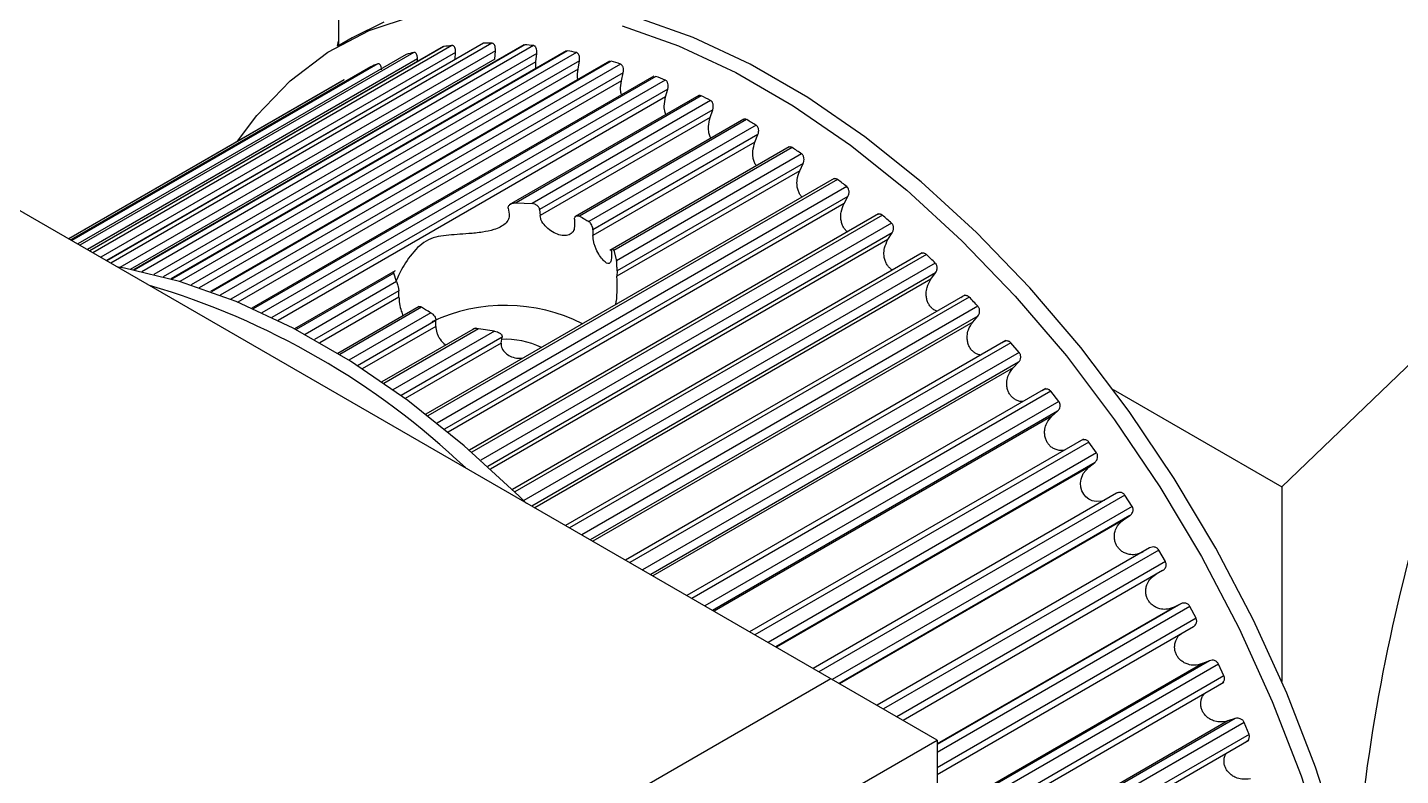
# Model space of a CAD drawing. Header units: millimetres. Extents: x -689 to -21, y -695 to 123.
# Drawn here: x -309.3 to -245.5, y -0.9 to 33.9 of the extents above; entities that cross this region are included whole.
import ezdxf

# ---------------------------------------------------------------- set-up
doc = ezdxf.new("R2010")
doc.units = ezdxf.units.MM

msp = doc.modelspace()

# ---------------------------------------------------------------- linework, layer by layer
at = {"color": 7, "linetype": 'Continuous', "lineweight": 25}
for p, q in [((-250.987, 12.516), (-222.637, 39.703)), ((-294.827, 37.825), (-294.827, 33.023)), ((-294.876, 32.995), (-294.827, 33.226)), ((-294.196, 33.387), (-294.868, 33)), ((-291.693, 32.616), (-306.956, 23.805)), ((-291.687, 32.616), (-306.953, 23.803)), ((-291.333, 32.709), (-306.856, 23.747)), ((-289.954, 32.978), (-306.4, 23.484)), ((-289.934, 32.981), (-306.392, 23.479)), ((-289.561, 33.029), (-306.248, 23.396)), ((-289.391, 32.704), (-305.882, 23.185)), ((-288.127, 33.127), (-305.616, 23.031)), ((-288.093, 33.131), (-305.602, 23.023)), ((-287.703, 33.135), (-305.411, 22.913)), ((-287.54, 32.788), (-304.999, 22.709)), ((-286.224, 33.064), (-304.362, 22.593)), ((-286.175, 33.067), (-304.329, 22.587)), ((-285.77, 33.027), (-303.981, 22.514)), ((-285.616, 32.659), (-303.415, 22.384)), ((-284.257, 32.787), (-302.631, 22.18)), ((-284.192, 32.788), (-302.588, 22.168)), ((-283.775, 32.704), (-302.214, 22.06)), ((-289.405, 32.39), (-289.391, 32.704)), ((-287.573, 32.402), (-287.54, 32.788)), ((-285.666, 32.274), (-285.616, 32.659)), ((-293.334, 32.045), (-307.282, 23.993)), ((-293.341, 32.04), (-307.281, 23.993)), ((-293.008, 32.176), (-307.232, 23.965)), ((-291.159, 32.408), (-306.508, 23.547)), ((-287.573, 32.402), (-304.514, 22.623)), ((-285.666, 32.274), (-302.985, 22.276)), ((-283.632, 32.317), (-301.684, 21.896)), ((-283.699, 31.935), (-301.306, 21.771)), ((-282.237, 32.299), (-300.787, 21.59)), ((-282.156, 32.296), (-300.735, 21.571)), ((-281.731, 32.169), (-300.341, 21.425)), ((-291.159, 32.282), (-291.159, 32.408)), ((-285.667, 31.973), (-285.666, 32.274)), ((-283.699, 31.935), (-283.632, 32.317)), ((-294.73, 31.347), (-307.375, 24.047)), ((-294.576, 31.434), (-307.374, 24.046)), ((-281.599, 31.765), (-299.845, 21.232)), ((-281.684, 31.388), (-299.512, 21.096)), ((-280.178, 31.604), (-298.862, 20.817)), ((-280.08, 31.595), (-298.799, 20.789)), ((-279.648, 31.425), (-298.391, 20.604)), ((-281.684, 31.388), (-281.599, 31.765)), ((-279.529, 31.006), (-297.927, 20.386)), ((-278.091, 30.704), (-286.901, 25.618)), ((-277.977, 30.688), (-286.582, 25.721)), ((-279.633, 30.636), (-279.529, 31.006)), ((-279.633, 30.636), (-297.636, 20.243)), ((-277.541, 30.476), (-285.837, 25.687)), ((-277.437, 30.045), (-285.484, 25.4)), ((-277.56, 29.684), (-277.437, 30.045)), ((-277.56, 29.684), (-285.461, 25.122)), ((-275.99, 29.606), (-283.82, 25.086)), ((-275.86, 29.582), (-283.633, 25.095)), ((-275.422, 29.329), (-283.195, 24.842)), ((-275.335, 28.888), (-283.004, 24.461)), ((-275.476, 28.536), (-275.335, 28.888)), ((-275.476, 28.536), (-283.007, 24.189)), ((-273.888, 28.317), (-282.221, 23.506)), ((-273.741, 28.283), (-282.037, 23.493)), ((-273.304, 27.991), (-281.909, 23.024)), ((-273.235, 27.541), (-281.887, 22.547)), ((-273.394, 27.202), (-273.235, 27.541)), ((-271.797, 26.844), (-290.778, 15.887)), ((-273.394, 27.202), (-281.888, 22.299)), ((-271.634, 26.798), (-290.675, 15.806)), ((-271.201, 26.469), (-290.253, 15.471)), ((-267.003, 0.741), (-310.251, 25.707)), ((-271.15, 26.014), (-289.903, 15.188)), ((-271.328, 25.688), (-289.743, 15.057)), ((-286.582, 25.721), (-285.837, 25.687)), ((-271.328, 25.688), (-271.15, 26.014)), ((-269.731, 25.197), (-288.75, 14.217)), ((-269.551, 25.138), (-288.638, 14.119)), ((-286.945, 25.467), (-286.902, 25.193)), ((-285.484, 25.4), (-285.461, 25.122)), ((-283.862, 24.956), (-283.858, 24.68)), ((-269.126, 24.774), (-288.22, 13.751)), ((-269.094, 24.315), (-287.898, 13.46)), ((-283.004, 24.461), (-283.007, 24.189)), ((-269.291, 24.004), (-269.094, 24.315)), ((-269.291, 24.004), (-287.765, 13.339)), ((-267.702, 23.385), (-286.751, 12.389)), ((-267.506, 23.312), (-286.63, 12.272)), ((-282.137, 23.468), (-282.144, 23.207)), ((-282.037, 23.493), (-281.909, 23.024)), ((-292.204, 22.557), (-296.879, 19.858)), ((-292.26, 22.443), (-296.805, 19.819)), ((-292.133, 22.053), (-292.26, 22.443)), ((-267.09, 22.915), (-286.22, 11.872)), ((-267.079, 22.455), (-285.849, 11.62)), ((-281.887, 22.547), (-281.888, 22.299)), ((-267.294, 22.161), (-267.079, 22.455)), ((-292.133, 22.053), (-296.388, 19.596)), ((-267.294, 22.161), (-285.701, 11.535)), ((-292.032, 21.62), (-295.955, 19.355)), ((-292.025, 21.333), (-295.701, 19.211)), ((-292.025, 21.333), (-292.032, 21.62)), ((-265.723, 21.421), (-284.275, 10.711)), ((-265.512, 21.332), (-284.092, 10.606)), ((-291.083, 20.893), (-294.859, 18.714)), ((-290.974, 20.857), (-294.775, 18.663)), ((-290.536, 20.604), (-294.353, 18.401)), ((-265.107, 20.905), (-283.52, 10.275)), ((-265.118, 20.446), (-283.128, 10.049)), ((-265.35, 20.17), (-265.118, 20.446)), ((-290.307, 20.244), (-293.948, 18.143)), ((-290.311, 19.972), (-293.728, 18)), ((-288.48, 19.893), (-292.82, 17.388)), ((-288.333, 19.859), (-292.726, 17.323)), ((-290.311, 19.972), (-290.307, 20.244)), ((-287.587, 19.745), (-288.333, 19.859)), ((-265.35, 20.17), (-283.004, 9.978)), ((-287.587, 19.745), (-292.302, 17.024)), ((-287.224, 19.465), (-291.925, 16.752)), ((-287.268, 19.193), (-291.736, 16.613)), ((-287.268, 19.193), (-287.224, 19.465)), ((-263.806, 19.315), (-281.492, 9.105)), ((-263.579, 19.209), (-281.287, 8.987)), ((-263.189, 18.755), (-263.579, 19.209)), ((-263.189, 18.755), (-280.698, 8.647)), ((-263.222, 18.3), (-280.321, 8.429)), ((-263.471, 18.042), (-280.222, 8.372)), ((-263.471, 18.042), (-263.222, 18.3)), ((-261.963, 17.081), (-278.636, 7.456)), ((-261.721, 16.958), (-278.408, 7.325)), ((-261.348, 16.478), (-261.721, 16.958)), ((-258.827, 17.042), (-250.987, 12.516)), ((-261.348, 16.478), (-277.806, 6.977)), ((-261.404, 16.03), (-277.446, 6.769)), ((-261.669, 15.792), (-261.404, 16.03)), ((-261.669, 15.792), (-277.372, 6.727)), ((-260.204, 14.733), (-275.723, 5.775)), ((-259.949, 14.591), (-275.473, 5.63)), ((-259.595, 14.09), (-274.861, 5.277)), ((-259.595, 14.09), (-259.949, 14.591)), ((-259.674, 13.65), (-274.519, 5.08)), ((-259.954, 13.433), (-274.472, 5.052)), ((-259.954, 13.433), (-259.674, 13.65)), ((-258.672, 12.211), (-272.772, 4.071)), ((-250.987, 12.516), (-250.987, 3.463)), ((-258.274, 12.124), (-272.498, 3.913)), ((-257.941, 11.604), (-271.881, 3.556)), ((-257.941, 11.604), (-258.274, 12.124)), ((-258.044, 11.174), (-271.56, 3.371)), ((-258.338, 10.98), (-271.539, 3.359)), ((-258.338, 10.98), (-258.044, 11.174)), ((-257.13, 9.671), (-269.801, 2.356)), ((-256.705, 9.572), (-269.503, 2.184)), ((-256.396, 9.036), (-268.884, 1.826)), ((-256.396, 9.036), (-256.705, 9.572)), ((-256.522, 8.619), (-268.586, 1.655)), ((-255.677, 7.075), (-267.003, 0.537)), ((-255.677, 7.075), (-255.993, 6.918)), ((-255.254, 6.95), (-267.003, 0.167)), ((-255.993, 6.918), (-267.003, 0.562)), ((-254.969, 6.401), (-267.003, -0.545)), ((-254.969, 6.401), (-255.254, 6.95)), ((-267.003, -0.862), (-255.094, 6.013)), ((-254.349, 4.426), (-267.003, -2.879)), ((-254.676, 4.291), (-267.003, -2.825)), ((-253.928, 4.274), (-267.003, -3.274)), ((-254.349, 4.426), (-254.676, 4.291)), ((-253.671, 3.717), (-253.928, 4.274)), ((-603.055, -187.544), (-271.953, 3.598)), ((-253.671, 3.717), (-267.003, -3.98)), ((-267.003, -4.269), (-253.677, 3.424)), ((-253.153, 1.737), (-267.003, -6.258)), ((-253.49, 1.627), (-267.003, -6.174)), ((-252.736, 1.562), (-267.003, -6.674)), ((-253.153, 1.737), (-253.49, 1.627)), ((-252.507, 0.999), (-252.736, 1.562)), ((-598.106, -190.401), (-267.003, 0.741)), ((-252.507, 0.999), (-267.003, -7.369)), ((-267.003, 0.741), (-267.003, -62.133)), ((-267.003, -7.632), (-252.523, 0.727))]:
    msp.add_line(p, q, dxfattribs=at)
at = {"color": 7, "linetype": 'Continuous', "lineweight": 25, "flags": 128}
for points in [[(-299.522, 28.581), (-298.633, 29.778), (-297.085, 31.395), (-295.336, 32.716), (-293.403, 33.728), (-291.304, 34.423)], [(-292.732, 34.116), (-294.196, 33.387)], [(-281.644, 33.941), (-279.022, 33.01), (-276.364, 31.769), (-273.693, 30.228), (-271.035, 28.4), (-268.413, 26.303), (-265.851, 23.955), (-263.372, 21.378), (-260.999, 18.595), (-258.753, 15.631), (-256.654, 12.513), (-254.721, 9.27), (-252.972, 5.93), (-251.424, 2.524), (-250.088, -0.917), (-248.979, -4.362), (-248.106, -7.78), (-247.476, -11.14), (-247.096, -14.412), (-246.969, -17.565)], [(-246.297, -17.177), (-246.425, -14.024), (-246.805, -10.753), (-247.434, -7.393), (-248.307, -3.974), (-249.417, -0.529), (-250.752, 2.912), (-252.301, 6.318), (-254.049, 9.658), (-255.982, 12.901), (-258.081, 16.019), (-260.327, 18.983), (-262.7, 21.766), (-265.179, 24.343), (-267.742, 26.691), (-270.363, 28.788), (-273.022, 30.615), (-275.692, 32.157), (-278.35, 33.398), (-280.972, 34.328)], [(-286.09, 11.744), (-286.428, 12.076), (-288.99, 14.424), (-291.612, 16.521), (-294.27, 18.349), (-296.94, 19.89), (-299.599, 21.132), (-302.221, 22.062), (-304.783, 22.672), (-305.08, 22.723)], [(-259.246, 11.88), (-259.342, 11.838), (-259.61, 11.826), (-259.792, 11.868), (-259.952, 11.945), (-260.087, 12.05), (-260.193, 12.175), (-260.272, 12.322), (-260.322, 12.49), (-260.338, 12.675), (-260.315, 12.868), (-260.214, 13.131), (-259.954, 13.433), (-259.954, 13.433)]]:
    msp.add_lwpolyline(points, dxfattribs=at)
at = {"color": 7, "linetype": 'Continuous', "lineweight": 25}
for centre, radius, start, end in [((-288.048, 19.435), 13.674, 103.89815, 105.43233), ((-287.826, 18.267), 14.864, 96.70117, 98.15232), ((-287.714, 16.594), 16.542, 89.95994, 91.31123), ((-287.815, 14.43), 18.709, 83.72549, 84.97029), ((-288.214, 11.813), 21.357, 78.00557, 79.14521), ((-288.267, 20.109), 12.964, 111.44842, 113.03806), ((-288.974, 8.803), 24.463, 72.77742, 73.81845), ((-288.366, 20.323), 12.729, 119.2008, 119.9973), ((-290.13, 5.48), 27.983, 68.00027, 68.95205), ((-291.692, 1.938), 31.854, 63.62493, 64.49795), ((-293.635, -1.715), 35.993, 59.60032, 60.40505), ((-295.91, -5.369), 40.297, 55.87718, 56.62354), ((-298.438, -8.911), 44.649, 52.40996, 53.10699), ((-301.118, -12.234), 48.92, 49.15746, 49.81332), ((-303.834, -15.245), 52.975, 46.08285, 46.70479), ((-313.888, -12.867), 36.231, 46.47422, 73.53116), ((-306.458, -17.863), 56.681, 43.15321, 43.74773), ((-287.092, 12.965), 7.982, 63.2207, 115.22863), ((-287.065, 15.495), 3.875, 64.5026, 93.02851), ((-161.081, -12.651), 86.789, 164.29401, 175.91009)]:
    msp.add_arc(centre, radius, start, end, dxfattribs=at)
for points, knots in [([(-291.159, 32.408), (-291.162, 32.456), (-291.168, 32.54), (-291.201, 32.627), (-291.235, 32.675), (-291.267, 32.701), (-291.299, 32.713), (-291.322, 32.71), (-291.333, 32.709)], [0, 0, 0, 0, 0.290699, 0.50771, 0.643157, 0.769606, 0.888123, 1, 1, 1, 1]), ([(-289.391, 32.704), (-289.393, 32.753), (-289.395, 32.839), (-289.427, 32.93), (-289.46, 32.983), (-289.492, 33.013), (-289.526, 33.03), (-289.549, 33.029), (-289.561, 33.029)], [0, 0, 0, 0, 0.290699, 0.50771, 0.643157, 0.769606, 0.888123, 1, 1, 1, 1]), ([(-287.54, 32.788), (-287.54, 32.838), (-287.539, 32.924), (-287.568, 33.02), (-287.6, 33.077), (-287.632, 33.111), (-287.666, 33.132), (-287.691, 33.134), (-287.703, 33.135)], [0, 0, 0, 0, 0.2906992, 0.5077104, 0.6431573, 0.7696062, 0.8881228, 1, 1, 1, 1]), ([(-285.616, 32.659), (-285.614, 32.709), (-285.609, 32.795), (-285.635, 32.895), (-285.666, 32.956), (-285.698, 32.994), (-285.733, 33.019), (-285.758, 33.024), (-285.77, 33.027)], [0, 0, 0, 0, 0.290699, 0.50771, 0.643157, 0.769606, 0.888123, 1, 1, 1, 1]), ([(-283.632, 32.317), (-283.627, 32.367), (-283.619, 32.454), (-283.641, 32.556), (-283.671, 32.621), (-283.702, 32.663), (-283.737, 32.692), (-283.763, 32.7), (-283.775, 32.704)], [0, 0, 0, 0, 0.290699, 0.50771, 0.643157, 0.769606, 0.888123, 1, 1, 1, 1]), ([(-292.831, 31.9), (-292.836, 31.948), (-292.845, 32.03), (-292.88, 32.112), (-292.914, 32.155), (-292.945, 32.177), (-292.977, 32.185), (-292.998, 32.179), (-293.008, 32.176)], [0, 0, 0, 0, 0.290699, 0.50771, 0.643157, 0.769606, 0.888123, 1, 1, 1, 1]), ([(-283.706, 31.452), (-283.71, 31.472), (-283.743, 31.623), (-283.719, 31.79), (-283.699, 31.935)], [0, 0, 0, 0, 0.133493, 1, 1, 1, 1]), ([(-281.599, 31.765), (-281.592, 31.815), (-281.579, 31.901), (-281.598, 32.007), (-281.626, 32.075), (-281.657, 32.12), (-281.691, 32.153), (-281.718, 32.163), (-281.731, 32.169)], [0, 0, 0, 0, 0.290699, 0.50771, 0.643157, 0.769606, 0.888123, 1, 1, 1, 1]), ([(-281.684, 30.734), (-281.7, 30.81), (-281.743, 31.02), (-281.707, 31.244), (-281.684, 31.388)], [0, 0, 0, 0, 0.360139, 1, 1, 1, 1]), ([(-279.529, 31.006), (-279.52, 31.055), (-279.504, 31.141), (-279.519, 31.249), (-279.545, 31.32), (-279.574, 31.368), (-279.609, 31.405), (-279.635, 31.418), (-279.648, 31.425)], [0, 0, 0, 0, 0.290699, 0.50771, 0.643157, 0.769606, 0.888123, 1, 1, 1, 1]), ([(-277.977, 30.688), (-277.991, 30.694), (-278.019, 30.704), (-278.067, 30.705), (-278.098, 30.694), (-278.114, 30.689)], [0, 0, 0, 0, 0.312852, 0.644978, 1, 1, 1, 1]), ([(-279.62, 29.821), (-279.632, 29.853), (-279.677, 29.973), (-279.705, 30.255), (-279.66, 30.495), (-279.633, 30.636)], [0, 0, 0, 0, 0.131874, 0.488951, 1, 1, 1, 1]), ([(-277.437, 30.045), (-277.426, 30.093), (-277.405, 30.178), (-277.416, 30.287), (-277.439, 30.361), (-277.467, 30.413), (-277.501, 30.452), (-277.528, 30.468), (-277.541, 30.476)], [0, 0, 0, 0, 0.290699, 0.50771, 0.643157, 0.769606, 0.888123, 1, 1, 1, 1]), ([(-277.523, 28.721), (-277.535, 28.743), (-277.576, 28.816), (-277.625, 28.997), (-277.652, 29.306), (-277.594, 29.543), (-277.56, 29.684)], [0, 0, 0, 0, 0.079887, 0.27779, 0.571525, 1, 1, 1, 1]), ([(-275.86, 29.582), (-275.874, 29.588), (-275.902, 29.602), (-275.951, 29.606), (-275.999, 29.598), (-276.029, 29.582), (-276.044, 29.574)], [0, 0, 0, 0, 0.236534, 0.487641, 0.756058, 1, 1, 1, 1]), ([(-275.335, 28.888), (-275.321, 28.935), (-275.296, 29.017), (-275.302, 29.128), (-275.323, 29.205), (-275.349, 29.259), (-275.382, 29.302), (-275.409, 29.32), (-275.422, 29.329)], [0, 0, 0, 0, 0.288251, 0.509199, 0.642637, 0.769229, 0.887917, 1, 1, 1, 1]), ([(-275.407, 27.44), (-275.418, 27.453), (-275.462, 27.509), (-275.518, 27.639), (-275.574, 27.852), (-275.586, 28.167), (-275.517, 28.399), (-275.476, 28.536)], [0, 0, 0, 0, 0.047477, 0.207362, 0.378246, 0.630519, 1, 1, 1, 1]), ([(-273.741, 28.283), (-273.755, 28.29), (-273.783, 28.306), (-273.833, 28.314), (-273.883, 28.311), (-273.916, 28.297), (-273.932, 28.29)], [0, 0, 0, 0, 0.2336412, 0.4816771, 0.7468113, 1, 1, 1, 1]), ([(-273.235, 27.541), (-273.219, 27.585), (-273.189, 27.666), (-273.191, 27.778), (-273.209, 27.858), (-273.233, 27.913), (-273.265, 27.959), (-273.291, 27.981), (-273.304, 27.991)], [0, 0, 0, 0, 0.279005, 0.513975, 0.640247, 0.76748, 0.886956, 1, 1, 1, 1]), ([(-273.286, 25.985), (-273.294, 25.992), (-273.341, 26.034), (-273.407, 26.141), (-273.479, 26.306), (-273.525, 26.526), (-273.524, 26.842), (-273.443, 27.068), (-273.394, 27.202)], [0, 0, 0, 0, 0.028784, 0.161134, 0.301941, 0.452435, 0.674606, 1, 1, 1, 1]), ([(-271.634, 26.798), (-271.648, 26.807), (-271.676, 26.825), (-271.726, 26.837), (-271.78, 26.838), (-271.816, 26.826), (-271.834, 26.82)], [0, 0, 0, 0, 0.226559, 0.467077, 0.724174, 1, 1, 1, 1]), ([(-271.15, 26.014), (-271.131, 26.057), (-271.103, 26.123), (-271.096, 26.219), (-271.104, 26.306), (-271.133, 26.4), (-271.18, 26.447), (-271.201, 26.469)], [0, 0, 0, 0, 0.284597, 0.429372, 0.563312, 0.799496, 1, 1, 1, 1]), ([(-286.945, 25.467), (-286.946, 25.483), (-286.948, 25.517), (-286.927, 25.569), (-286.89, 25.617), (-286.829, 25.663), (-286.727, 25.71), (-286.638, 25.717), (-286.582, 25.721)], [0, 0, 0, 0, 0.109822, 0.22767, 0.357166, 0.501057, 0.69007, 1, 1, 1, 1]), ([(-285.484, 25.4), (-285.486, 25.417), (-285.491, 25.451), (-285.516, 25.501), (-285.553, 25.549), (-285.616, 25.606), (-285.711, 25.665), (-285.795, 25.68), (-285.837, 25.687)], [0, 0, 0, 0, 0.120049, 0.237962, 0.36031, 0.493006, 0.747889, 1, 1, 1, 1]), ([(-271.169, 24.367), (-271.177, 24.371), (-271.226, 24.4), (-271.301, 24.487), (-271.391, 24.627), (-271.454, 24.8), (-271.492, 25.023), (-271.477, 25.339), (-271.384, 25.558), (-271.328, 25.688)], [0, 0, 0, 0, 0.019292, 0.131414, 0.249778, 0.375706, 0.510297, 0.708991, 1, 1, 1, 1]), ([(-286.902, 25.193), (-286.899, 25.151), (-286.894, 25.068), (-286.945, 24.908), (-287.075, 24.733), (-287.318, 24.576), (-287.675, 24.441), (-288.18, 24.338), (-288.957, 24.262), (-289.854, 24.221), (-290.794, 24.04), (-291.532, 23.256), (-291.958, 22.544), (-292.101, 22.202), (-292.146, 22.094)], [0, 0, 0, 0, 0.019583, 0.039081, 0.078065, 0.114571, 0.156226, 0.226391, 0.311474, 0.465887, 0.62034, 0.77496, 0.928651, 1, 1, 1, 1]), ([(-283.858, 24.68), (-283.865, 24.588), (-283.876, 24.452), (-283.966, 24.325), (-284.084, 24.23), (-284.285, 24.17), (-284.581, 24.22), (-284.893, 24.355), (-285.172, 24.573), (-285.356, 24.792), (-285.441, 24.983), (-285.455, 25.075), (-285.461, 25.122)], [0, 0, 0, 0, 0.125171, 0.186681, 0.25081, 0.375248, 0.500826, 0.624154, 0.751482, 0.879247, 0.939199, 1, 1, 1, 1]), ([(-283.862, 24.956), (-283.86, 24.984), (-283.856, 25.029), (-283.828, 25.075), (-283.789, 25.11), (-283.723, 25.127), (-283.663, 25.105), (-283.633, 25.095)], [0, 0, 0, 0, 0.225429, 0.356872, 0.500526, 0.750239, 1, 1, 1, 1]), ([(-283.633, 25.095), (-283.548, 25.05), (-283.396, 24.97), (-283.257, 24.881), (-283.195, 24.842)], [0, 0, 0, 0, 0.559946, 1, 1, 1, 1]), ([(-269.551, 25.138), (-269.565, 25.148), (-269.593, 25.168), (-269.643, 25.185), (-269.698, 25.19), (-269.735, 25.181), (-269.755, 25.176)], [0, 0, 0, 0, 0.226559, 0.467077, 0.724174, 1, 1, 1, 1]), ([(-283.004, 24.461), (-283.004, 24.477), (-283.005, 24.509), (-283.02, 24.582), (-283.056, 24.675), (-283.108, 24.76), (-283.157, 24.814), (-283.182, 24.832), (-283.195, 24.842)], [0, 0, 0, 0, 0.123892, 0.245174, 0.499767, 0.754451, 0.875916, 1, 1, 1, 1]), ([(-269.094, 24.315), (-269.074, 24.355), (-269.042, 24.416), (-269.03, 24.51), (-269.032, 24.579), (-269.044, 24.642), (-269.065, 24.696), (-269.092, 24.741), (-269.115, 24.763), (-269.126, 24.774)], [0, 0, 0, 0, 0.271588, 0.41796, 0.55354, 0.67882, 0.794424, 0.901147, 1, 1, 1, 1]), ([(-282.144, 23.207), (-282.147, 23.166), (-282.151, 23.083), (-282.18, 22.959), (-282.246, 22.884), (-282.365, 22.896), (-282.522, 23.031), (-282.699, 23.254), (-282.836, 23.509), (-282.923, 23.722), (-282.992, 23.941), (-283.001, 24.089), (-283.007, 24.189)], [0, 0, 0, 0, 0.0607598, 0.120686, 0.2484296, 0.3756473, 0.498997, 0.6244824, 0.7489104, 0.8131287, 0.8747114, 1, 1, 1, 1]), ([(-269.071, 22.595), (-269.077, 22.597), (-269.128, 22.616), (-269.213, 22.685), (-269.319, 22.801), (-269.402, 22.951), (-269.46, 23.128), (-269.488, 23.354), (-269.458, 23.668), (-269.353, 23.879), (-269.291, 24.004)], [0, 0, 0, 0, 0.012111, 0.113279, 0.214655, 0.321676, 0.435536, 0.557228, 0.73688, 1, 1, 1, 1]), ([(-282.137, 23.468), (-282.136, 23.492), (-282.132, 23.542), (-282.112, 23.578), (-282.084, 23.571), (-282.057, 23.538), (-282.043, 23.509), (-282.037, 23.493)], [0, 0, 0, 0, 0.197166, 0.426576, 0.692712, 0.841237, 1, 1, 1, 1]), ([(-281.887, 22.547), (-281.887, 22.565), (-281.886, 22.601), (-281.887, 22.667), (-281.888, 22.736), (-281.891, 22.824), (-281.897, 22.93), (-281.905, 22.991), (-281.909, 23.024)], [0, 0, 0, 0, 0.12393, 0.247422, 0.370628, 0.500053, 0.739362, 1, 1, 1, 1]), ([(-267.506, 23.312), (-267.52, 23.323), (-267.548, 23.346), (-267.598, 23.366), (-267.654, 23.375), (-267.692, 23.37), (-267.711, 23.366)], [0, 0, 0, 0, 0.226559, 0.467077, 0.724174, 1, 1, 1, 1]), ([(-292.26, 22.443), (-292.266, 22.467), (-292.274, 22.506), (-292.277, 22.519), (-292.279, 22.511), (-292.279, 22.51)], [0, 0, 0, 0, 0.576448, 0.928069, 1, 1, 1, 1]), ([(-267.079, 22.455), (-267.058, 22.492), (-267.023, 22.549), (-267.005, 22.64), (-267.003, 22.71), (-267.012, 22.774), (-267.031, 22.831), (-267.056, 22.879), (-267.079, 22.903), (-267.09, 22.915)], [0, 0, 0, 0, 0.260365, 0.408353, 0.545607, 0.672649, 0.790136, 0.898903, 1, 1, 1, 1]), ([(-292.133, 22.053), (-292.122, 22.027), (-292.101, 21.976), (-292.073, 21.879), (-292.054, 21.797), (-292.042, 21.734), (-292.035, 21.674), (-292.033, 21.638), (-292.032, 21.62)], [0, 0, 0, 0, 0.252539, 0.506825, 0.639161, 0.761399, 0.87949, 1, 1, 1, 1]), ([(-281.955, 20.98), (-281.939, 21.044), (-281.904, 21.179), (-281.888, 21.441), (-281.883, 21.735), (-281.886, 21.987), (-281.888, 22.179), (-281.888, 22.259), (-281.888, 22.299)], [0, 0, 0, 0, 0.193768, 0.40864, 0.597411, 0.798412, 0.898951, 1, 1, 1, 1]), ([(-267.007, 20.68), (-267.008, 20.68), (-267.059, 20.69), (-267.153, 20.742), (-267.277, 20.837), (-267.379, 20.965), (-267.457, 21.12), (-267.506, 21.301), (-267.524, 21.529), (-267.479, 21.839), (-267.363, 22.041), (-267.294, 22.161)], [0, 0, 0, 0, 0.0018062, 0.0992555, 0.1914993, 0.283933, 0.381513, 0.4853288, 0.5962861, 0.7600904, 1, 1, 1, 1]), ([(-292.025, 21.333), (-292.023, 21.284), (-292.018, 21.186), (-291.989, 20.964), (-291.933, 20.704), (-291.86, 20.533), (-291.83, 20.462)], [0, 0, 0, 0, 0.178651, 0.354852, 0.730455, 1, 1, 1, 1]), ([(-265.512, 21.332), (-265.525, 21.344), (-265.552, 21.369), (-265.602, 21.393), (-265.658, 21.406), (-265.73, 21.404), (-265.824, 21.373), (-265.879, 21.316), (-265.911, 21.284)], [0, 0, 0, 0, 0.111503, 0.229876, 0.356408, 0.492158, 0.709703, 1, 1, 1, 1]), ([(-290.974, 20.857), (-291, 20.87), (-291.053, 20.898), (-291.093, 20.884), (-291.112, 20.876)], [0, 0, 0, 0, 0.4997935, 1, 1, 1, 1]), ([(-290.536, 20.604), (-290.621, 20.65), (-290.774, 20.731), (-290.913, 20.818), (-290.974, 20.857)], [0, 0, 0, 0, 0.559946, 1, 1, 1, 1]), ([(-290.536, 20.604), (-290.522, 20.596), (-290.493, 20.579), (-290.436, 20.53), (-290.373, 20.451), (-290.327, 20.363), (-290.309, 20.293), (-290.308, 20.261), (-290.307, 20.244)], [0, 0, 0, 0, 0.1240694, 0.2455306, 0.5002305, 0.754792, 0.8760818, 1, 1, 1, 1]), ([(-265.118, 20.446), (-265.094, 20.481), (-265.058, 20.534), (-265.034, 20.621), (-265.028, 20.689), (-265.034, 20.755), (-265.05, 20.814), (-265.074, 20.865), (-265.096, 20.892), (-265.107, 20.905)], [0, 0, 0, 0, 0.259372, 0.398975, 0.537971, 0.666786, 0.786111, 0.896819, 1, 1, 1, 1]), ([(-290.311, 19.972), (-290.304, 19.874), (-290.293, 19.727), (-290.204, 19.519), (-290.084, 19.329), (-289.962, 19.168), (-289.853, 19.113), (-289.842, 19.107)], [0, 0, 0, 0, 0.321079, 0.478862, 0.64336, 0.962561, 1, 1, 1, 1]), ([(-288.333, 19.859), (-288.359, 19.863), (-288.409, 19.87), (-288.5, 19.868), (-288.554, 19.844), (-288.588, 19.83)], [0, 0, 0, 0, 0.28187, 0.545562, 1, 1, 1, 1]), ([(-264.984, 18.635), (-265.034, 18.646), (-265.135, 18.668), (-265.274, 18.745), (-265.396, 18.851), (-265.493, 18.986), (-265.565, 19.146), (-265.607, 19.33), (-265.614, 19.558), (-265.554, 19.864), (-265.426, 20.056), (-265.35, 20.17)], [0, 0, 0, 0, 0.086452, 0.175637, 0.260059, 0.344655, 0.43396, 0.528972, 0.630521, 0.780434, 1, 1, 1, 1]), ([(-287.587, 19.745), (-287.54, 19.738), (-287.45, 19.724), (-287.349, 19.673), (-287.285, 19.621), (-287.247, 19.573), (-287.222, 19.521), (-287.224, 19.484), (-287.224, 19.465)], [0, 0, 0, 0, 0.260605, 0.499924, 0.629301, 0.752569, 0.876069, 1, 1, 1, 1]), ([(-287.268, 19.193), (-287.27, 19.151), (-287.276, 19.069), (-287.225, 18.906), (-287.094, 18.728), (-286.851, 18.577), (-286.573, 18.485), (-286.371, 18.486), (-286.274, 18.487)], [0, 0, 0, 0, 0.100927, 0.201414, 0.402331, 0.590475, 0.805158, 1, 1, 1, 1]), ([(-263.579, 19.209), (-263.592, 19.222), (-263.618, 19.249), (-263.668, 19.277), (-263.725, 19.294), (-263.797, 19.297), (-263.894, 19.274), (-263.953, 19.222), (-263.987, 19.192)], [0, 0, 0, 0, 0.111503, 0.229876, 0.356408, 0.492158, 0.709703, 1, 1, 1, 1]), ([(-263.222, 18.3), (-263.196, 18.334), (-263.144, 18.4), (-263.119, 18.511), (-263.121, 18.598), (-263.135, 18.658), (-263.157, 18.712), (-263.179, 18.741), (-263.189, 18.755)], [0, 0, 0, 0, 0.270521, 0.530196, 0.660846, 0.782052, 0.894726, 1, 1, 1, 1]), ([(-263.016, 16.473), (-263.064, 16.475), (-263.168, 16.48), (-263.321, 16.535), (-263.463, 16.621), (-263.582, 16.736), (-263.674, 16.877), (-263.739, 17.041), (-263.772, 17.227), (-263.769, 17.454), (-263.693, 17.754), (-263.554, 17.935), (-263.471, 18.042)], [0, 0, 0, 0, 0.074354, 0.161483, 0.243344, 0.320832, 0.398479, 0.48045, 0.567659, 0.660867, 0.798468, 1, 1, 1, 1]), ([(-261.721, 16.958), (-261.734, 16.972), (-261.759, 17), (-261.808, 17.031), (-261.865, 17.052), (-261.938, 17.061), (-262.037, 17.045), (-262.1, 16.998), (-262.136, 16.97)], [0, 0, 0, 0, 0.111503, 0.229876, 0.356408, 0.492158, 0.709703, 1, 1, 1, 1]), ([(-261.404, 16.03), (-261.375, 16.062), (-261.319, 16.124), (-261.289, 16.231), (-261.287, 16.315), (-261.297, 16.377), (-261.317, 16.433), (-261.338, 16.463), (-261.348, 16.478)], [0, 0, 0, 0, 0.278172, 0.523502, 0.655667, 0.778468, 0.892853, 1, 1, 1, 1]), ([(-261.103, 14.215), (-261.151, 14.207), (-261.26, 14.188), (-261.427, 14.221), (-261.591, 14.286), (-261.731, 14.383), (-261.846, 14.505), (-261.932, 14.651), (-261.99, 14.819), (-262.015, 15.006), (-262, 15.23), (-261.908, 15.522), (-261.758, 15.692), (-261.669, 15.792)], [0, 0, 0, 0, 0.069428, 0.154505, 0.23409, 0.308862, 0.379641, 0.450565, 0.525437, 0.605095, 0.690232, 0.815918, 1, 1, 1, 1]), ([(-259.949, 14.591), (-259.961, 14.606), (-259.985, 14.636), (-260.033, 14.67), (-260.09, 14.695), (-260.164, 14.709), (-260.265, 14.7), (-260.331, 14.658), (-260.369, 14.633)], [0, 0, 0, 0, 0.111503, 0.229876, 0.356408, 0.492158, 0.709703, 1, 1, 1, 1]), ([(-259.674, 13.65), (-259.642, 13.681), (-259.584, 13.737), (-259.548, 13.839), (-259.541, 13.921), (-259.548, 13.984), (-259.565, 14.042), (-259.585, 14.074), (-259.595, 14.09)], [0, 0, 0, 0, 0.28383, 0.516873, 0.650531, 0.774905, 0.890988, 1, 1, 1, 1]), ([(-258.274, 12.124), (-258.285, 12.14), (-258.308, 12.171), (-258.355, 12.208), (-258.411, 12.237), (-258.485, 12.256), (-258.588, 12.254), (-258.657, 12.217), (-258.697, 12.195)], [0, 0, 0, 0, 0.111503, 0.229876, 0.356408, 0.492158, 0.709703, 1, 1, 1, 1]), ([(-258.044, 11.174), (-258.009, 11.203), (-257.948, 11.255), (-257.906, 11.352), (-257.894, 11.431), (-257.898, 11.494), (-257.913, 11.553), (-257.932, 11.587), (-257.941, 11.604)], [0, 0, 0, 0, 0.288389, 0.510777, 0.645693, 0.771473, 0.889153, 1, 1, 1, 1]), ([(-257.432, 9.49), (-257.552, 9.436), (-257.753, 9.345), (-258.046, 9.354), (-258.252, 9.414), (-258.413, 9.502), (-258.546, 9.616), (-258.65, 9.751), (-258.723, 9.905), (-258.765, 10.077), (-258.772, 10.262), (-258.733, 10.479), (-258.61, 10.751), (-258.44, 10.895), (-258.338, 10.98)], [0, 0, 0, 0, 0.147747, 0.248318, 0.31704, 0.381326, 0.441724, 0.498896, 0.556186, 0.616666, 0.68101, 0.749781, 0.851306, 1, 1, 1, 1]), ([(-256.705, 9.572), (-256.716, 9.588), (-256.738, 9.62), (-256.783, 9.66), (-256.838, 9.692), (-256.912, 9.716), (-257.016, 9.721), (-257.088, 9.689), (-257.13, 9.671)], [0, 0, 0, 0, 0.111503, 0.229876, 0.356408, 0.492158, 0.709703, 1, 1, 1, 1]), ([(-256.522, 8.619), (-256.486, 8.645), (-256.422, 8.692), (-256.375, 8.784), (-256.358, 8.86), (-256.358, 8.923), (-256.37, 8.983), (-256.387, 9.018), (-256.396, 9.036)], [0, 0, 0, 0, 0.290695, 0.507702, 0.640942, 0.768058, 0.887305, 1, 1, 1, 1]), ([(-255.993, 6.918), (-256.117, 6.873), (-256.325, 6.797), (-256.62, 6.825), (-256.826, 6.899), (-256.984, 6.996), (-257.112, 7.117), (-257.21, 7.257), (-257.276, 7.414), (-257.31, 7.586), (-257.306, 7.769), (-257.256, 7.98), (-257.118, 8.24), (-256.937, 8.37), (-256.83, 8.447)], [0, 0, 0, 0, 0.147747, 0.248318, 0.31704, 0.381326, 0.441724, 0.498896, 0.556186, 0.616666, 0.68101, 0.749781, 0.851306, 1, 1, 1, 1]), ([(-255.254, 6.95), (-255.264, 6.966), (-255.284, 6.999), (-255.328, 7.042), (-255.381, 7.077), (-255.455, 7.105), (-255.56, 7.118), (-255.635, 7.091), (-255.677, 7.075)], [0, 0, 0, 0, 0.111503, 0.229876, 0.356408, 0.492158, 0.709703, 1, 1, 1, 1]), ([(-255.12, 6), (-255.081, 6.023), (-255.014, 6.064), (-254.962, 6.152), (-254.941, 6.225), (-254.937, 6.286), (-254.946, 6.347), (-254.962, 6.383), (-254.969, 6.401)], [0, 0, 0, 0, 0.290682, 0.507681, 0.636711, 0.764869, 0.88551, 1, 1, 1, 1]), ([(-254.676, 4.291), (-254.804, 4.255), (-255.018, 4.195), (-255.315, 4.242), (-255.519, 4.328), (-255.673, 4.434), (-255.796, 4.561), (-255.888, 4.705), (-255.946, 4.864), (-255.97, 5.035), (-255.958, 5.216), (-255.894, 5.418), (-255.8, 5.592), (-255.695, 5.663), (-255.664, 5.684)], [0, 0, 0, 0, 0.1653062, 0.2778302, 0.3547197, 0.4266458, 0.4942225, 0.5581894, 0.622288, 0.6899553, 0.7619469, 0.8388909, 0.9524817, 1, 1, 1, 1]), ([(-253.928, 4.274), (-253.937, 4.291), (-253.956, 4.325), (-253.998, 4.369), (-254.05, 4.408), (-254.123, 4.44), (-254.228, 4.459), (-254.305, 4.438), (-254.349, 4.426)], [0, 0, 0, 0, 0.111503, 0.229876, 0.356408, 0.492158, 0.709703, 1, 1, 1, 1]), ([(-253.844, 3.332), (-253.804, 3.353), (-253.734, 3.389), (-253.677, 3.471), (-253.652, 3.54), (-253.644, 3.6), (-253.649, 3.661), (-253.664, 3.698), (-253.671, 3.717)], [0, 0, 0, 0, 0.290675, 0.507668, 0.632271, 0.761568, 0.883668, 1, 1, 1, 1]), ([(-253.49, 1.627), (-253.621, 1.6), (-253.841, 1.555), (-254.138, 1.62), (-254.339, 1.718), (-254.489, 1.832), (-254.607, 1.965), (-254.691, 2.112), (-254.741, 2.271), (-254.757, 2.442), (-254.732, 2.617), (-254.677, 2.781), (-254.606, 2.867), (-254.573, 2.906)], [0, 0, 0, 0, 0.1828481, 0.3073128, 0.3923616, 0.4719203, 0.546668, 0.617423, 0.6883235, 0.7631716, 0.8428027, 0.9279117, 1, 1, 1, 1]), ([(-252.736, 1.562), (-252.744, 1.579), (-252.761, 1.613), (-252.801, 1.66), (-252.852, 1.7), (-252.923, 1.737), (-253.029, 1.763), (-253.108, 1.747), (-253.153, 1.737)], [0, 0, 0, 0, 0.111503, 0.229876, 0.356408, 0.492158, 0.709703, 1, 1, 1, 1]), ([(-252.704, 0.633), (-252.662, 0.651), (-252.589, 0.681), (-252.527, 0.758), (-252.498, 0.824), (-252.487, 0.882), (-252.489, 0.942), (-252.501, 0.98), (-252.507, 0.999)], [0, 0, 0, 0, 0.290668, 0.507657, 0.633699, 0.758597, 0.881922, 1, 1, 1, 1]), ([(-252.443, -1.059), (-252.576, -1.077), (-252.801, -1.107), (-253.097, -1.024), (-253.294, -0.916), (-253.439, -0.795), (-253.55, -0.657), (-253.627, -0.508), (-253.669, -0.348), (-253.674, -0.181), (-253.646, -0.019), (-253.598, 0.075), (-253.575, 0.119)], [0, 0, 0, 0, 0.200269, 0.336592, 0.429744, 0.516882, 0.598752, 0.676248, 0.753904, 0.835883, 0.923101, 1, 1, 1, 1])]:
    msp.add_open_spline(points, degree=3, knots=knots, dxfattribs=at)

doc.saveas('drawing.dxf')
